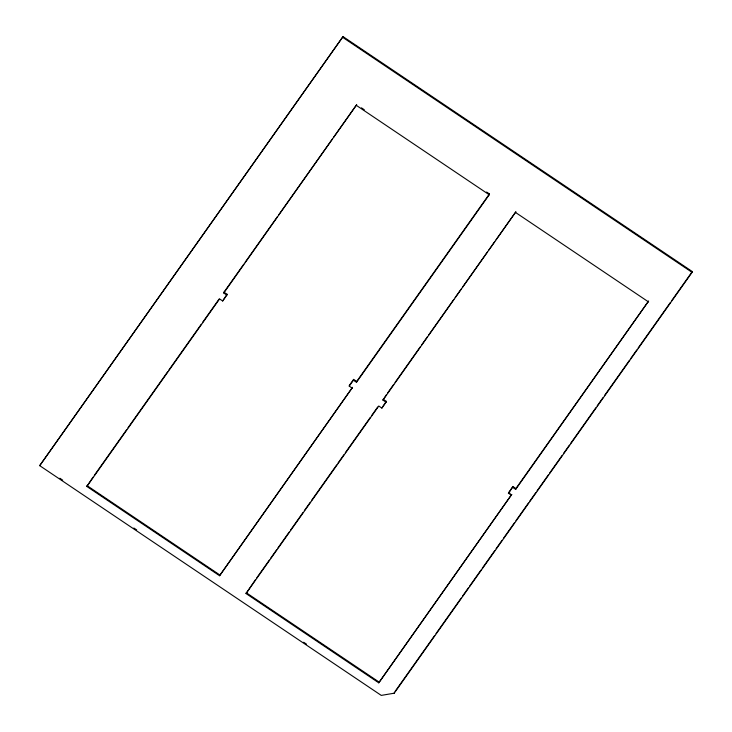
<?xml version="1.0" encoding="UTF-8"?>
<svg xmlns="http://www.w3.org/2000/svg" width="732" height="732" viewBox="0 0 732 732"><rect width="100%" height="100%" fill="white"/><g stroke="black" fill="none" stroke-linecap="round" stroke-linejoin="round"><path stroke-width="1.1" d="M39.711 465.653L343.024 36.6L692.289 271.545L692.079 272.359L394.2 693.204L381.262 695.4L39.711 465.653L343.024 36.6M219.573 575.736L352.513 387.384L219.573 575.736L86.843 486.451L92.991 477.237M86.843 486.451L219.582 298.921L222.665 300.989L226.847 295.088L223.763 293.01L223.965 292.196L243.783 264.206M222.665 300.989L227.057 294.273L223.965 292.196M226.847 295.088L227.057 294.273M223.763 293.01L356.704 104.658L333.591 137.314M378.764 682.828L511.714 494.475L378.764 682.828L246.034 593.542L255.495 579.662M352.312 388.198L349.219 386.121L349.429 385.307L353.611 379.405L356.694 381.473L356.493 382.296L353.4 380.219L353.611 379.405M246.034 593.542L378.773 406.004L381.866 408.081L386.048 402.179L382.955 400.102L386.469 394.621M381.866 408.081L386.249 401.356L383.165 399.279M386.048 402.179L386.249 401.356M356.493 382.296L489.232 194.758L489.433 193.943L486.597 192.031M382.955 400.102L515.904 211.749L496.095 239.739M394.2 693.204L394.411 692.39M511.503 495.289L508.42 493.212L512.812 486.487L515.895 488.564L515.685 489.379L512.601 487.311L512.812 486.487M515.685 489.379L648.634 301.026L515.895 488.564M94.309 475.37L126.673 429.657M127.99 427.79L167.619 371.81M168.936 369.944L201.3 324.221M202.618 322.355L219.124 299.031M245.101 262.34L277.455 216.617M278.782 214.75L332.273 139.181M349.219 386.121L353.4 380.219M356.694 381.473L489.433 193.943M256.813 577.795L269.358 560.072M270.684 558.205L276.623 549.805M277.94 547.939L289.167 532.082M290.494 530.215L303.039 512.482M304.356 510.616L310.304 502.225M311.622 500.359L336.72 464.902M338.038 463.036L343.985 454.636M345.303 452.769L370.401 417.313M371.719 415.456L377.666 407.056M387.786 392.755L393.734 384.355M395.051 382.488L420.15 347.032M421.467 345.165L427.415 336.766M428.732 334.899L453.831 299.452M455.148 297.585L461.096 289.186M462.414 287.319L487.512 251.863M488.83 249.996L494.777 241.606M508.42 493.212L512.601 487.311M395.07 691.456L434.698 635.467M436.016 633.601L461.114 598.145M462.441 596.278L468.379 587.878M469.706 586.012L480.933 570.146M482.251 568.279L494.805 550.556M496.122 548.689L502.07 540.289M503.387 538.423L514.614 522.557M515.941 520.69L528.486 502.957M529.812 501.1L535.751 492.7M537.078 490.833L548.305 474.967M549.622 473.101L562.176 455.368M563.494 453.501L569.441 445.111M570.759 443.244L595.857 407.779M597.175 405.912L603.122 397.513M604.44 395.646L629.547 360.19M630.865 358.323L636.813 349.923M638.13 348.057L670.494 302.334M671.811 300.468L692.289 271.545M342.814 37.414L692.079 272.359M361.452 107.842L364.289 109.754M356.502 105.472L489.232 194.758M515.694 212.564L648.424 301.849M508.63 492.398L510.167 493.432M87.044 485.636L219.774 574.922M246.245 592.728L378.975 682.004M59.841 478.234L62.687 480.146M133.846 528.01L136.692 529.931M303.67 642.248L306.516 644.169"/></g></svg>
